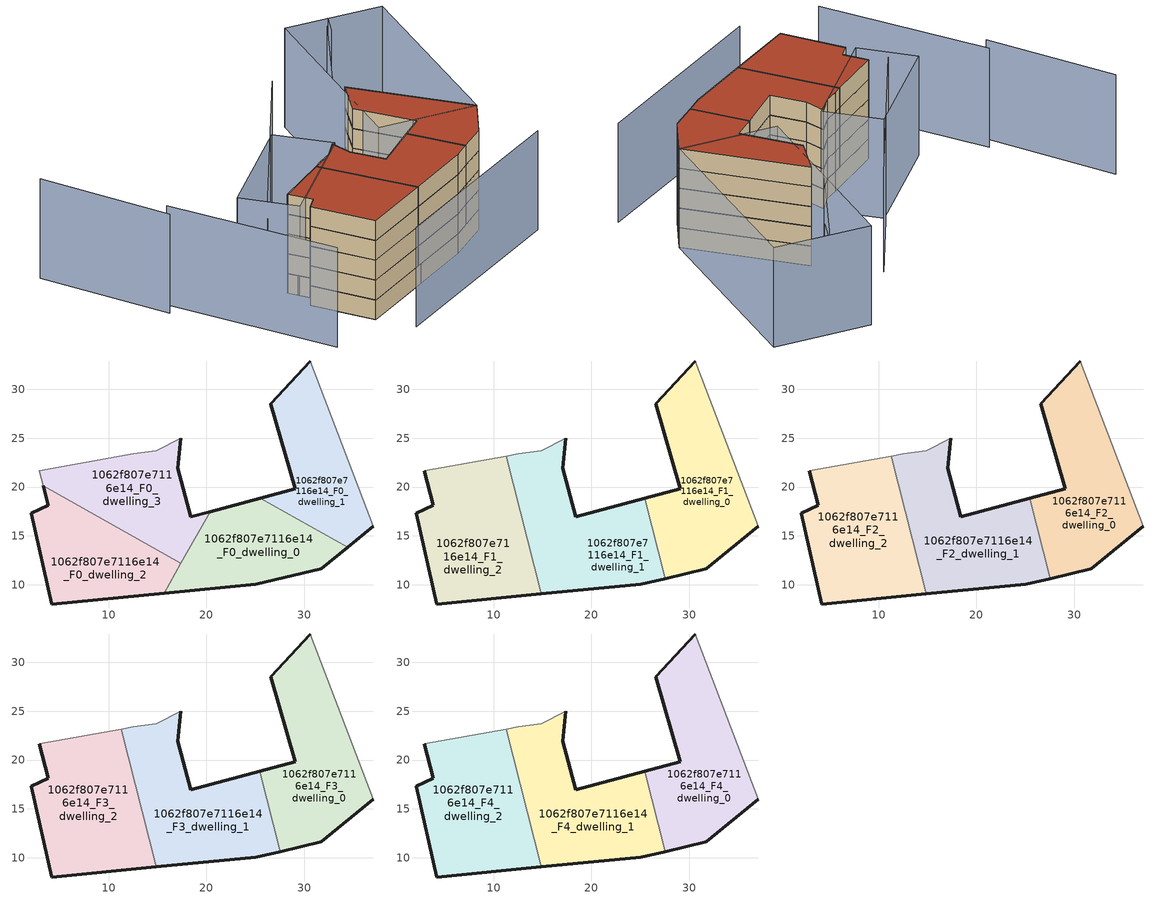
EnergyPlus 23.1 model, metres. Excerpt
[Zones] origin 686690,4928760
1062f807e7116e14_F0_dwelling_0
 floor ground (EU_floor_Construction): 31.74,11.65 34.44,13.85 25.52,18.88 20.39,17.5 15.67,9.14 25.03,10.04 z0
 wall outside (EU_wall_Construction): 20.39,17.5 25.52,18.88 / 34.44,13.85 31.74,11.65 25.03,10.04 15.67,9.14 z0:3
 wall to 1062f807e7116e14_F0_dwelling_1 (EU_wall_Construction): 25.52,18.88 34.44,13.85 z0:3
 wall to 1062f807e7116e14_F0_dwelling_3 (EU_wall_Construction): 17.4,12.21 20.39,17.5 z0:3
 wall to 1062f807e7116e14_F0_dwelling_2 (EU_wall_Construction): 15.67,9.14 17.4,12.21 z0:3
1062f807e7116e14_F0_dwelling_1
 floor ground (EU_floor_Construction): 37.06,15.98 30.64,32.9 26.56,28.51 26.57,28.47 29.07,19.84 25.52,18.88 34.44,13.85 z0
 wall outside (EU_wall_Construction): 25.52,18.88 29.07,19.84 26.57,28.47 26.56,28.51 30.64,32.9 / 37.06,15.98 34.44,13.85 z0:3
 wall adiabatic (EU_wall_Construction): 30.64,32.9 37.06,15.98 z0:3
1062f807e7116e14_F0_dwelling_2
 floor ground (EU_floor_Construction): 15.67,9.14 17.4,12.21 3.31,20.15 3.84,18.13 2.09,17.31 4.17,8.04 z0
 wall outside (EU_wall_Construction): 15.67,9.14 4.17,8.04 2.09,17.31 3.84,18.13 3.31,20.15 z0:3
 wall to 1062f807e7116e14_F0_dwelling_3 (EU_wall_Construction): 3.31,20.15 17.4,12.21 z0:3
1062f807e7116e14_F0_dwelling_3
 floor ground (EU_floor_Construction): 17.4,12.21 20.39,17.5 18.39,16.96 17.05,21.93 17.35,25.01 14.86,23.74 12.53,23.39 2.9,21.7 3.31,20.15 z0
 wall outside (EU_wall_Construction): 17.35,25.01 17.05,21.93 18.39,16.96 20.39,17.5 z0:3
 wall adiabatic (EU_wall_Construction): 3.31,20.15 2.9,21.7 12.53,23.39 14.86,23.74 17.35,25.01 z0:3
1062f807e7116e14_F1_dwelling_0
 floor to 1062f807e7116e14_F0_dwelling_1 (EU_floor_Construction): 37.06,15.98 30.64,32.9 26.56,28.51 26.57,28.47 29.07,19.84 25.52,18.88 34.44,13.85 z3
 floor to 1062f807e7116e14_F0_dwelling_0 (EU_floor_Construction): 31.74,11.65 34.44,13.85 25.52,18.88 25.47,18.87 27.56,10.65 z3
 wall outside (EU_wall_Construction): 37.06,15.98 31.74,11.65 27.56,10.65 / 25.47,18.87 29.07,19.84 26.56,28.51 30.64,32.9 z3:6
 wall to 1062f807e7116e14_F1_dwelling_1 (EU_wall_Construction): 27.56,10.65 25.47,18.87 z3:6
 wall adiabatic (EU_wall_Construction): 30.64,32.9 37.06,15.98 z3:6
1062f807e7116e14_F1_dwelling_1
 floor to 1062f807e7116e14_F0_dwelling_0 (EU_floor_Construction): 27.56,10.65 25.47,18.87 20.38,17.5 15.67,9.14 25.03,10.04 z3
 floor to 1062f807e7116e14_F0_dwelling_3 (EU_floor_Construction): 17.4,12.21 20.38,17.5 18.39,16.96 17.05,21.93 17.35,25.01 14.86,23.74 12.53,23.39 11.28,23.17 13.52,14.4 z3
 floor to 1062f807e7116e14_F0_dwelling_2 (EU_floor_Construction): 15.67,9.14 17.4,12.21 13.52,14.4 14.87,9.07 z3
 wall outside (EU_wall_Construction): 27.56,10.65 25.03,10.04 14.87,9.07 / 17.35,25.01 17.05,21.93 18.39,16.96 25.47,18.87 z3:6
 wall to 1062f807e7116e14_F1_dwelling_2 (EU_wall_Construction): 14.87,9.07 11.28,23.17 z3:6
 wall adiabatic (EU_wall_Construction): 11.28,23.17 12.53,23.39 14.86,23.74 17.35,25.01 z3:6
1062f807e7116e14_F1_dwelling_2
 floor to 1062f807e7116e14_F0_dwelling_2 (EU_floor_Construction): 14.87,9.07 13.52,14.4 3.31,20.15 3.84,18.13 2.09,17.31 4.17,8.04 z3
 floor to 1062f807e7116e14_F0_dwelling_3 (EU_floor_Construction): 13.52,14.4 11.28,23.17 2.9,21.7 3.31,20.15 z3
 wall outside (EU_wall_Construction): 14.87,9.07 4.17,8.04 2.09,17.31 3.84,18.13 2.9,21.7 z3:6
 wall adiabatic (EU_wall_Construction): 2.9,21.7 11.28,23.17 z3:6
1062f807e7116e14_F2_dwelling_0
 floor to 1062f807e7116e14_F1_dwelling_0 (EU_floor_Construction): 37.06,15.98 30.64,32.9 26.56,28.51 29.07,19.84 25.47,18.87 27.56,10.65 31.74,11.65 z6
 wall outside (EU_wall_Construction): 37.06,15.98 31.74,11.65 27.56,10.65 / 25.47,18.87 29.07,19.84 26.56,28.51 30.64,32.9 z6:9
 wall to 1062f807e7116e14_F2_dwelling_1 (EU_wall_Construction): 27.56,10.65 25.47,18.87 z6:9
 wall adiabatic (EU_wall_Construction): 30.64,32.9 37.06,15.98 z6:9
1062f807e7116e14_F2_dwelling_1
 floor to 1062f807e7116e14_F1_dwelling_1 (EU_floor_Construction): 27.56,10.65 25.47,18.87 18.39,16.96 17.05,21.93 17.35,25.01 14.86,23.74 12.53,23.39 11.28,23.17 14.87,9.07 25.03,10.04 z6
 wall outside (EU_wall_Construction): 27.56,10.65 25.03,10.04 14.87,9.07 / 17.35,25.01 17.05,21.93 18.39,16.96 25.47,18.87 z6:9
 wall to 1062f807e7116e14_F2_dwelling_2 (EU_wall_Construction): 14.87,9.07 11.28,23.17 z6:9
 wall adiabatic (EU_wall_Construction): 11.28,23.17 12.53,23.39 14.86,23.74 17.35,25.01 z6:9
1062f807e7116e14_F2_dwelling_2
 floor to 1062f807e7116e14_F1_dwelling_2 (EU_floor_Construction): 14.87,9.07 11.28,23.17 2.9,21.7 3.84,18.13 2.09,17.31 4.17,8.04 z6
 wall outside (EU_wall_Construction): 14.87,9.07 4.17,8.04 2.09,17.31 3.84,18.13 2.9,21.7 z6:9
 wall adiabatic (EU_wall_Construction): 2.9,21.7 11.28,23.17 z6:9
1062f807e7116e14_F3_dwelling_0
 floor to 1062f807e7116e14_F2_dwelling_0 (EU_floor_Construction): 37.06,15.98 30.64,32.9 26.56,28.51 29.07,19.84 25.47,18.87 27.56,10.65 31.74,11.65 z9
 wall outside (EU_wall_Construction): 37.06,15.98 31.74,11.65 27.56,10.65 / 25.47,18.87 29.07,19.84 26.56,28.51 30.64,32.9 z9:12
 wall to 1062f807e7116e14_F3_dwelling_1 (EU_wall_Construction): 27.56,10.65 25.47,18.87 z9:12
 wall adiabatic (EU_wall_Construction): 30.64,32.9 37.06,15.98 z9:12
1062f807e7116e14_F3_dwelling_1
 floor to 1062f807e7116e14_F2_dwelling_1 (EU_floor_Construction): 27.56,10.65 25.47,18.87 18.39,16.96 17.05,21.93 17.35,25.01 14.86,23.74 12.53,23.39 11.28,23.17 14.87,9.07 25.03,10.04 z9
 wall outside (EU_wall_Construction): 27.56,10.65 25.03,10.04 14.87,9.07 / 17.35,25.01 17.05,21.93 18.39,16.96 25.47,18.87 z9:12
 wall to 1062f807e7116e14_F3_dwelling_2 (EU_wall_Construction): 14.87,9.07 11.28,23.17 z9:12
 wall adiabatic (EU_wall_Construction): 11.28,23.17 12.53,23.39 14.86,23.74 17.35,25.01 z9:12
1062f807e7116e14_F3_dwelling_2
 floor to 1062f807e7116e14_F2_dwelling_2 (EU_floor_Construction): 14.87,9.07 11.28,23.17 2.9,21.7 3.84,18.13 2.09,17.31 4.17,8.04 z9
 wall outside (EU_wall_Construction): 14.87,9.07 4.17,8.04 2.09,17.31 3.84,18.13 2.9,21.7 z9:12
 wall adiabatic (EU_wall_Construction): 2.9,21.7 11.28,23.17 z9:12
1062f807e7116e14_F4_dwelling_0
 floor to 1062f807e7116e14_F3_dwelling_0 (EU_floor_Construction): 37.06,15.98 30.64,32.9 26.56,28.51 29.07,19.84 25.47,18.87 27.56,10.65 31.74,11.65 z12
 wall outside (EU_wall_Construction): 37.06,15.98 31.74,11.65 27.56,10.65 / 25.47,18.87 29.07,19.84 26.56,28.51 30.64,32.9 z12:15
 wall to 1062f807e7116e14_F4_dwelling_1 (EU_wall_Construction): 27.56,10.65 25.47,18.87 z12:15
 wall adiabatic (EU_wall_Construction): 30.64,32.9 37.06,15.98 z12:15
 roof outside (EU_roof_Construction): 30.64,32.9 37.06,15.98 31.74,11.65 27.56,10.65 25.47,18.87 29.07,19.84 26.56,28.51 z15
1062f807e7116e14_F4_dwelling_1
 floor to 1062f807e7116e14_F3_dwelling_1 (EU_floor_Construction): 27.56,10.65 25.47,18.87 18.39,16.96 17.05,21.93 17.35,25.01 14.86,23.74 12.53,23.39 11.28,23.17 14.87,9.07 25.03,10.04 z12
 wall outside (EU_wall_Construction): 27.56,10.65 25.03,10.04 14.87,9.07 / 17.35,25.01 17.05,21.93 18.39,16.96 25.47,18.87 z12:15
 wall to 1062f807e7116e14_F4_dwelling_2 (EU_wall_Construction): 14.87,9.07 11.28,23.17 z12:15
 wall adiabatic (EU_wall_Construction): 11.28,23.17 12.53,23.39 14.86,23.74 17.35,25.01 z12:15
 roof outside (EU_roof_Construction): 25.47,18.87 27.56,10.65 25.03,10.04 14.87,9.07 11.28,23.17 12.53,23.39 14.86,23.74 17.35,25.01 17.05,21.93 18.39,16.96 z15
1062f807e7116e14_F4_dwelling_2
 floor to 1062f807e7116e14_F3_dwelling_2 (EU_floor_Construction): 14.87,9.07 11.28,23.17 2.9,21.7 3.84,18.13 2.09,17.31 4.17,8.04 z12
 wall outside (EU_wall_Construction): 14.87,9.07 4.17,8.04 2.09,17.31 3.84,18.13 2.9,21.7 z12:15
 wall adiabatic (EU_wall_Construction): 2.9,21.7 11.28,23.17 z12:15
 roof outside (EU_roof_Construction): 11.28,23.17 14.87,9.07 4.17,8.04 2.09,17.31 3.84,18.13 2.9,21.7 z15
shading: 5.94,2.69 36.42,5.39 / 26.16,41.46 0.85,23.34 / 44.14,45.72 41.86,43.47 / 42.96,45 31.46,35.57 / -8.99,32.64 -4.73,7.78 / -13.27,50.33 -10.61,30.94 / -1.83,26.42 14.57,32.95 / 14.57,32.95 17.78,24.91 / 17.78,24.91 1.38,18.37 / 1.38,18.37 -1.83,26.42 / 51.06,41.91 37.06,15.98 / 37.06,15.98 24.53,22.74 / 24.53,22.74 38.54,48.68 / 38.54,48.68 51.06,41.91 z0:15
[Building]
EU S2 Campaign: North Axis=0; Terrain=City; Solar Distribution=FullExterior
[Site:Location]
Bologna: Latitude=44.5; Longitude=11.25; Time Zone=1; Elevation=37
[SizingPeriod:WeatherFileDays]
AnnualSizingPeriod: Begin Month=1; Begin Day of Month=1; End Month=12; End Day of Month=31; Day of Week for Start Day=Monday; Use Weather File Daylight Saving Period=No; Use Weather File Rain and Snow Indicators=No
[MATERIAL]
EU_InternalMass_Material: Roughness=MediumRough; Thickness=0.1; Conductivity=1; Density=1800; Specific Heat=900; Thermal Absorptance=0.9; Solar Absorptance=0.7; Visible Absorptance=0.7
[MATERIAL:NOMASS] Roughness=MediumRough; Thermal Absorptance=0.9; Solar Absorptance=0.7; Visible Absorptance=0.7
Name | Thermal Resistance
EU_wall_NoMass | 0.905828
EU_roof_NoMass | 0.37593
EU_floor_NoMass | 0.67114
[CONSTRUCTION]
EU_wall_Construction: EU_wall_NoMass
EU_roof_Construction: EU_roof_NoMass
EU_floor_Construction: EU_floor_NoMass
EU_InternalMass_Construction: EU_InternalMass_Material
[ZONE] Type=1; Multiplier=1; Ceiling Height=autocalculate; Floor Area=autocalculate; Part of Total Floor Area=Yes
Name | Volume
1062f807e7116e14_F0_dwelling_0 | 315.589
1062f807e7116e14_F1_dwelling_0; 1062f807e7116e14_F2_dwelling_0; 1062f807e7116e14_F3_dwelling_0; 1062f807e7116e14_F4_dwelling_0 | 420.787
1062f807e7116e14_F0_dwelling_1 | 315.6
1062f807e7116e14_F1_dwelling_1; 1062f807e7116e14_F2_dwelling_1; 1062f807e7116e14_F3_dwelling_1; 1062f807e7116e14_F4_dwelling_1 | 420.801
1062f807e7116e14_F0_dwelling_2 | 315.606
1062f807e7116e14_F1_dwelling_2; 1062f807e7116e14_F2_dwelling_2; 1062f807e7116e14_F3_dwelling_2; 1062f807e7116e14_F4_dwelling_2 | 420.798
1062f807e7116e14_F0_dwelling_3 | 315.587
[INTERNALMASS] Construction=EU_InternalMass_Construction
Name | Zone or ZoneList | Surface Area
1062f807e7116e14_F0_dwelling_0_EU_InternalMass | 1062f807e7116e14_F0_dwelling_0 | 105.196
1062f807e7116e14_F0_dwelling_1_EU_InternalMass | 1062f807e7116e14_F0_dwelling_1 | 105.201
1062f807e7116e14_F0_dwelling_2_EU_InternalMass | 1062f807e7116e14_F0_dwelling_2 | 105.202
1062f807e7116e14_F0_dwelling_3_EU_InternalMass | 1062f807e7116e14_F0_dwelling_3 | 105.196
1062f807e7116e14_F1_dwelling_0_EU_InternalMass | 1062f807e7116e14_F1_dwelling_0 | 140.262
1062f807e7116e14_F1_dwelling_1_EU_InternalMass | 1062f807e7116e14_F1_dwelling_1 | 140.267
1062f807e7116e14_F1_dwelling_2_EU_InternalMass | 1062f807e7116e14_F1_dwelling_2 | 140.266
1062f807e7116e14_F2_dwelling_0_EU_InternalMass | 1062f807e7116e14_F2_dwelling_0 | 140.262
1062f807e7116e14_F2_dwelling_1_EU_InternalMass | 1062f807e7116e14_F2_dwelling_1 | 140.267
1062f807e7116e14_F2_dwelling_2_EU_InternalMass | 1062f807e7116e14_F2_dwelling_2 | 140.266
1062f807e7116e14_F3_dwelling_0_EU_InternalMass | 1062f807e7116e14_F3_dwelling_0 | 140.262
1062f807e7116e14_F3_dwelling_1_EU_InternalMass | 1062f807e7116e14_F3_dwelling_1 | 140.267
1062f807e7116e14_F3_dwelling_2_EU_InternalMass | 1062f807e7116e14_F3_dwelling_2 | 140.266
1062f807e7116e14_F4_dwelling_0_EU_InternalMass | 1062f807e7116e14_F4_dwelling_0 | 140.262
1062f807e7116e14_F4_dwelling_1_EU_InternalMass | 1062f807e7116e14_F4_dwelling_1 | 140.267
1062f807e7116e14_F4_dwelling_2_EU_InternalMass | 1062f807e7116e14_F4_dwelling_2 | 140.266
[OTHEREQUIPMENT] Fuel Type=Electricity; Design Level Calculation Method=Watts/Area; Power per Zone Floor Area=1; Fraction Latent=0; Fraction Radiant=0; Fraction Lost=0; Carbon Dioxide Generation Rate=0; EndUse Subcategory=EU_Step8_InternalGains
Name | Zone or ZoneList or Space or SpaceList | Schedule
EU_Step8_InternalGain_1062f807e7116e14_F0_dwelling_0_f000 | 1062f807e7116e14_F0_dwelling_0 | EU_Step8_GainSchedule_1062f807e7116e14_F0_dwelling_0_f000
EU_Step8_InternalGain_1062f807e7116e14_F0_dwelling_1_f000 | 1062f807e7116e14_F0_dwelling_1 | EU_Step8_GainSchedule_1062f807e7116e14_F0_dwelling_1_f000
EU_Step8_InternalGain_1062f807e7116e14_F0_dwelling_2_f000 | 1062f807e7116e14_F0_dwelling_2 | EU_Step8_GainSchedule_1062f807e7116e14_F0_dwelling_2_f000
EU_Step8_InternalGain_1062f807e7116e14_F0_dwelling_3_f000 | 1062f807e7116e14_F0_dwelling_3 | EU_Step8_GainSchedule_1062f807e7116e14_F0_dwelling_3_f000
EU_Step8_InternalGain_1062f807e7116e14_F1_dwelling_0_f000 | 1062f807e7116e14_F1_dwelling_0 | EU_Step8_GainSchedule_1062f807e7116e14_F1_dwelling_0_f000
EU_Step8_InternalGain_1062f807e7116e14_F1_dwelling_1_f000 | 1062f807e7116e14_F1_dwelling_1 | EU_Step8_GainSchedule_1062f807e7116e14_F1_dwelling_1_f000
EU_Step8_InternalGain_1062f807e7116e14_F1_dwelling_2_f000 | 1062f807e7116e14_F1_dwelling_2 | EU_Step8_GainSchedule_1062f807e7116e14_F1_dwelling_2_f000
EU_Step8_InternalGain_1062f807e7116e14_F2_dwelling_0_f000 | 1062f807e7116e14_F2_dwelling_0 | EU_Step8_GainSchedule_1062f807e7116e14_F2_dwelling_0_f000
EU_Step8_InternalGain_1062f807e7116e14_F2_dwelling_1_f000 | 1062f807e7116e14_F2_dwelling_1 | EU_Step8_GainSchedule_1062f807e7116e14_F2_dwelling_1_f000
EU_Step8_InternalGain_1062f807e7116e14_F2_dwelling_2_f000 | 1062f807e7116e14_F2_dwelling_2 | EU_Step8_GainSchedule_1062f807e7116e14_F2_dwelling_2_f000
EU_Step8_InternalGain_1062f807e7116e14_F3_dwelling_0_f000 | 1062f807e7116e14_F3_dwelling_0 | EU_Step8_GainSchedule_1062f807e7116e14_F3_dwelling_0_f000
EU_Step8_InternalGain_1062f807e7116e14_F3_dwelling_1_f000 | 1062f807e7116e14_F3_dwelling_1 | EU_Step8_GainSchedule_1062f807e7116e14_F3_dwelling_1_f000
EU_Step8_InternalGain_1062f807e7116e14_F3_dwelling_2_f000 | 1062f807e7116e14_F3_dwelling_2 | EU_Step8_GainSchedule_1062f807e7116e14_F3_dwelling_2_f000
EU_Step8_InternalGain_1062f807e7116e14_F4_dwelling_0_f000 | 1062f807e7116e14_F4_dwelling_0 | EU_Step8_GainSchedule_1062f807e7116e14_F4_dwelling_0_f000
EU_Step8_InternalGain_1062f807e7116e14_F4_dwelling_1_f000 | 1062f807e7116e14_F4_dwelling_1 | EU_Step8_GainSchedule_1062f807e7116e14_F4_dwelling_1_f000
EU_Step8_InternalGain_1062f807e7116e14_F4_dwelling_2_f000 | 1062f807e7116e14_F4_dwelling_2 | EU_Step8_GainSchedule_1062f807e7116e14_F4_dwelling_2_f000
[ZONEVENTILATION:DESIGNFLOWRATE] Schedule=EU_AlwaysOn; Design Flow Rate Calculation Method=AirChanges/Hour; Air Changes per Hour=0.73129; Ventilation Type=Natural; Fan Pressure Rise=0; Fan Total Efficiency=1; Constant Term Coefficient=1; Temperature Term Coefficient=0; Velocity Term Coefficient=0; Velocity Squared Term Coefficient=0; Minimum Indoor Temperature=-100; Maximum Indoor Temperature=100; Delta Temperature=-100; Minimum Outdoor Temperature=-100; Maximum Outdoor Temperature=100; Maximum Wind Speed=40
Name | Zone or ZoneList or Space or SpaceList
EU_ConstantAir_1062f807e7116e14_F0_dwelling_0 | 1062f807e7116e14_F0_dwelling_0
EU_ConstantAir_1062f807e7116e14_F0_dwelling_1 | 1062f807e7116e14_F0_dwelling_1
EU_ConstantAir_1062f807e7116e14_F0_dwelling_2 | 1062f807e7116e14_F0_dwelling_2
EU_ConstantAir_1062f807e7116e14_F0_dwelling_3 | 1062f807e7116e14_F0_dwelling_3
EU_ConstantAir_1062f807e7116e14_F1_dwelling_0 | 1062f807e7116e14_F1_dwelling_0
EU_ConstantAir_1062f807e7116e14_F1_dwelling_1 | 1062f807e7116e14_F1_dwelling_1
EU_ConstantAir_1062f807e7116e14_F1_dwelling_2 | 1062f807e7116e14_F1_dwelling_2
EU_ConstantAir_1062f807e7116e14_F2_dwelling_0 | 1062f807e7116e14_F2_dwelling_0
EU_ConstantAir_1062f807e7116e14_F2_dwelling_1 | 1062f807e7116e14_F2_dwelling_1
EU_ConstantAir_1062f807e7116e14_F2_dwelling_2 | 1062f807e7116e14_F2_dwelling_2
EU_ConstantAir_1062f807e7116e14_F3_dwelling_0 | 1062f807e7116e14_F3_dwelling_0
EU_ConstantAir_1062f807e7116e14_F3_dwelling_1 | 1062f807e7116e14_F3_dwelling_1
EU_ConstantAir_1062f807e7116e14_F3_dwelling_2 | 1062f807e7116e14_F3_dwelling_2
EU_ConstantAir_1062f807e7116e14_F4_dwelling_0 | 1062f807e7116e14_F4_dwelling_0
EU_ConstantAir_1062f807e7116e14_F4_dwelling_1 | 1062f807e7116e14_F4_dwelling_1
EU_ConstantAir_1062f807e7116e14_F4_dwelling_2 | 1062f807e7116e14_F4_dwelling_2
[HVACTEMPLATE:THERMOSTAT] Constant Heating Setpoint=20; Constant Cooling Setpoint=50
EU_HeatOnly_1062f807e7116e14_F0_dwelling_0; EU_HeatOnly_1062f807e7116e14_F0_dwelling_1; EU_HeatOnly_1062f807e7116e14_F0_dwelling_2; EU_HeatOnly_1062f807e7116e14_F0_dwelling_3; EU_HeatOnly_1062f807e7116e14_F1_dwelling_0; EU_HeatOnly_1062f807e7116e14_F1_dwelling_1; EU_HeatOnly_1062f807e7116e14_F1_dwelling_2; EU_HeatOnly_1062f807e7116e14_F2_dwelling_0; EU_HeatOnly_1062f807e7116e14_F2_dwelling_1; EU_HeatOnly_1062f807e7116e14_F2_dwelling_2; EU_HeatOnly_1062f807e7116e14_F3_dwelling_0; EU_HeatOnly_1062f807e7116e14_F3_dwelling_1; EU_HeatOnly_1062f807e7116e14_F3_dwelling_2; EU_HeatOnly_1062f807e7116e14_F4_dwelling_0; EU_HeatOnly_1062f807e7116e14_F4_dwelling_1; EU_HeatOnly_1062f807e7116e14_F4_dwelling_2
[HVACTEMPLATE:ZONE:IDEALLOADSAIRSYSTEM] System Availability Schedule=EU_AlwaysOn; Maximum Heating Supply Air Temperature=50; Minimum Cooling Supply Air Temperature=13; Maximum Heating Supply Air Humidity Ratio=0.0156; Minimum Cooling Supply Air Humidity Ratio=0.0077; Heating Limit=NoLimit; Cooling Limit=NoLimit; Heating Availability Schedule=EU_AlwaysOn; Cooling Availability Schedule=EU_CoolingOff; Dehumidification Control Type=ConstantSensibleHeatRatio; Cooling Sensible Heat Ratio=0.7; Dehumidification Setpoint=60; Humidification Control Type=None; Humidification Setpoint=30; Outdoor Air Method=None; Outdoor Air Flow Rate per Person=0.00944; Outdoor Air Flow Rate per Zone Floor Area=0; Outdoor Air Flow Rate per Zone=0; Demand Controlled Ventilation Type=None; Outdoor Air Economizer Type=NoEconomizer; Heat Recovery Type=None; Sensible Heat Recovery Effectiveness=0.7; Latent Heat Recovery Effectiveness=0.65
Name | Template Thermostat
1062f807e7116e14_F0_dwelling_0 | EU_HeatOnly_1062f807e7116e14_F0_dwelling_0
1062f807e7116e14_F0_dwelling_1 | EU_HeatOnly_1062f807e7116e14_F0_dwelling_1
1062f807e7116e14_F0_dwelling_2 | EU_HeatOnly_1062f807e7116e14_F0_dwelling_2
1062f807e7116e14_F0_dwelling_3 | EU_HeatOnly_1062f807e7116e14_F0_dwelling_3
1062f807e7116e14_F1_dwelling_0 | EU_HeatOnly_1062f807e7116e14_F1_dwelling_0
1062f807e7116e14_F1_dwelling_1 | EU_HeatOnly_1062f807e7116e14_F1_dwelling_1
1062f807e7116e14_F1_dwelling_2 | EU_HeatOnly_1062f807e7116e14_F1_dwelling_2
1062f807e7116e14_F2_dwelling_0 | EU_HeatOnly_1062f807e7116e14_F2_dwelling_0
1062f807e7116e14_F2_dwelling_1 | EU_HeatOnly_1062f807e7116e14_F2_dwelling_1
1062f807e7116e14_F2_dwelling_2 | EU_HeatOnly_1062f807e7116e14_F2_dwelling_2
1062f807e7116e14_F3_dwelling_0 | EU_HeatOnly_1062f807e7116e14_F3_dwelling_0
1062f807e7116e14_F3_dwelling_1 | EU_HeatOnly_1062f807e7116e14_F3_dwelling_1
1062f807e7116e14_F3_dwelling_2 | EU_HeatOnly_1062f807e7116e14_F3_dwelling_2
1062f807e7116e14_F4_dwelling_0 | EU_HeatOnly_1062f807e7116e14_F4_dwelling_0
1062f807e7116e14_F4_dwelling_1 | EU_HeatOnly_1062f807e7116e14_F4_dwelling_1
1062f807e7116e14_F4_dwelling_2 | EU_HeatOnly_1062f807e7116e14_F4_dwelling_2
[SIZING:ZONE] Zone Cooling Design Supply Air Temperature Input Method=SupplyAirTemperature; Zone Cooling Design Supply Air Temperature=13; Zone Heating Design Supply Air Temperature Input Method=SupplyAirTemperature; Zone Heating Design Supply Air Temperature=50; Zone Cooling Design Supply Air Humidity Ratio=0.008; Zone Heating Design Supply Air Humidity Ratio=0.008; Cooling Design Air Flow Method=DesignDay; Cooling Design Air Flow Rate=0; Cooling Minimum Air Flow per Zone Floor Area=0.000762; Cooling Minimum Air Flow=0; Cooling Minimum Air Flow Fraction=0.2; Heating Design Air Flow Method=DesignDay; Heating Design Air Flow Rate=0; Heating Maximum Air Flow per Zone Floor Area=0.002032; Heating Maximum Air Flow=0.141576; Heating Maximum Air Flow Fraction=0.3; Account for Dedicated Outdoor Air System=No; Dedicated Outdoor Air System Control Strategy=NeutralSupplyAir; Dedicated Outdoor Air Low Setpoint Temperature for Design=autosize; Dedicated Outdoor Air High Setpoint Temperature for Design=autosize; Zone Load Sizing Method=Sensible Load Only No Latent Load; Zone Latent Cooling Design Supply Air Humidity Ratio Input Method=HumidityRatioDifference; Zone Cooling Design Supply Air Humidity Ratio Difference=0.005; Zone Latent Heating Design Supply Air Humidity Ratio Input Method=HumidityRatioDifference; Zone Humidification Design Supply Air Humidity Ratio Difference=0.005
1062f807e7116e14_F0_dwelling_0; 1062f807e7116e14_F0_dwelling_1; 1062f807e7116e14_F0_dwelling_2; 1062f807e7116e14_F0_dwelling_3; 1062f807e7116e14_F1_dwelling_0; 1062f807e7116e14_F1_dwelling_1; 1062f807e7116e14_F1_dwelling_2; 1062f807e7116e14_F2_dwelling_0; 1062f807e7116e14_F2_dwelling_1; 1062f807e7116e14_F2_dwelling_2; 1062f807e7116e14_F3_dwelling_0; 1062f807e7116e14_F3_dwelling_1; 1062f807e7116e14_F3_dwelling_2; 1062f807e7116e14_F4_dwelling_0; 1062f807e7116e14_F4_dwelling_1; 1062f807e7116e14_F4_dwelling_2
[SCHEDULE:CONSTANT]
Name | Hourly Value
EU_AlwaysOn | 1
EU_CoolingOff | 0
[SCHEDULE:FILE] Column Number=1; Rows to Skip at Top=0; Number of Hours of Data=8760; Column Separator=Comma; Interpolate to Timestep=No; Minutes per Item=60; Adjust Schedule for Daylight Savings=Yes
Name | File
EU_Step8_GainSchedule_1062f807e7116e14_F0_dwelling_0_f000 | ../../schedules/1062f807e7116e14/1062f807e7116e14_F0_dwelling_0_f000_gain.csv
EU_Step8_GainSchedule_1062f807e7116e14_F0_dwelling_1_f000 | ../../schedules/1062f807e7116e14/1062f807e7116e14_F0_dwelling_1_f000_gain.csv
EU_Step8_GainSchedule_1062f807e7116e14_F0_dwelling_2_f000 | ../../schedules/1062f807e7116e14/1062f807e7116e14_F0_dwelling_2_f000_gain.csv
EU_Step8_GainSchedule_1062f807e7116e14_F0_dwelling_3_f000 | ../../schedules/1062f807e7116e14/1062f807e7116e14_F0_dwelling_3_f000_gain.csv
EU_Step8_GainSchedule_1062f807e7116e14_F1_dwelling_0_f000 | ../../schedules/1062f807e7116e14/1062f807e7116e14_F1_dwelling_0_f000_gain.csv
EU_Step8_GainSchedule_1062f807e7116e14_F1_dwelling_1_f000 | ../../schedules/1062f807e7116e14/1062f807e7116e14_F1_dwelling_1_f000_gain.csv
EU_Step8_GainSchedule_1062f807e7116e14_F1_dwelling_2_f000 | ../../schedules/1062f807e7116e14/1062f807e7116e14_F1_dwelling_2_f000_gain.csv
EU_Step8_GainSchedule_1062f807e7116e14_F2_dwelling_0_f000 | ../../schedules/1062f807e7116e14/1062f807e7116e14_F2_dwelling_0_f000_gain.csv
EU_Step8_GainSchedule_1062f807e7116e14_F2_dwelling_1_f000 | ../../schedules/1062f807e7116e14/1062f807e7116e14_F2_dwelling_1_f000_gain.csv
EU_Step8_GainSchedule_1062f807e7116e14_F2_dwelling_2_f000 | ../../schedules/1062f807e7116e14/1062f807e7116e14_F2_dwelling_2_f000_gain.csv
EU_Step8_GainSchedule_1062f807e7116e14_F3_dwelling_0_f000 | ../../schedules/1062f807e7116e14/1062f807e7116e14_F3_dwelling_0_f000_gain.csv
EU_Step8_GainSchedule_1062f807e7116e14_F3_dwelling_1_f000 | ../../schedules/1062f807e7116e14/1062f807e7116e14_F3_dwelling_1_f000_gain.csv
EU_Step8_GainSchedule_1062f807e7116e14_F3_dwelling_2_f000 | ../../schedules/1062f807e7116e14/1062f807e7116e14_F3_dwelling_2_f000_gain.csv
EU_Step8_GainSchedule_1062f807e7116e14_F4_dwelling_0_f000 | ../../schedules/1062f807e7116e14/1062f807e7116e14_F4_dwelling_0_f000_gain.csv
EU_Step8_GainSchedule_1062f807e7116e14_F4_dwelling_1_f000 | ../../schedules/1062f807e7116e14/1062f807e7116e14_F4_dwelling_1_f000_gain.csv
EU_Step8_GainSchedule_1062f807e7116e14_F4_dwelling_2_f000 | ../../schedules/1062f807e7116e14/1062f807e7116e14_F4_dwelling_2_f000_gain.csv
